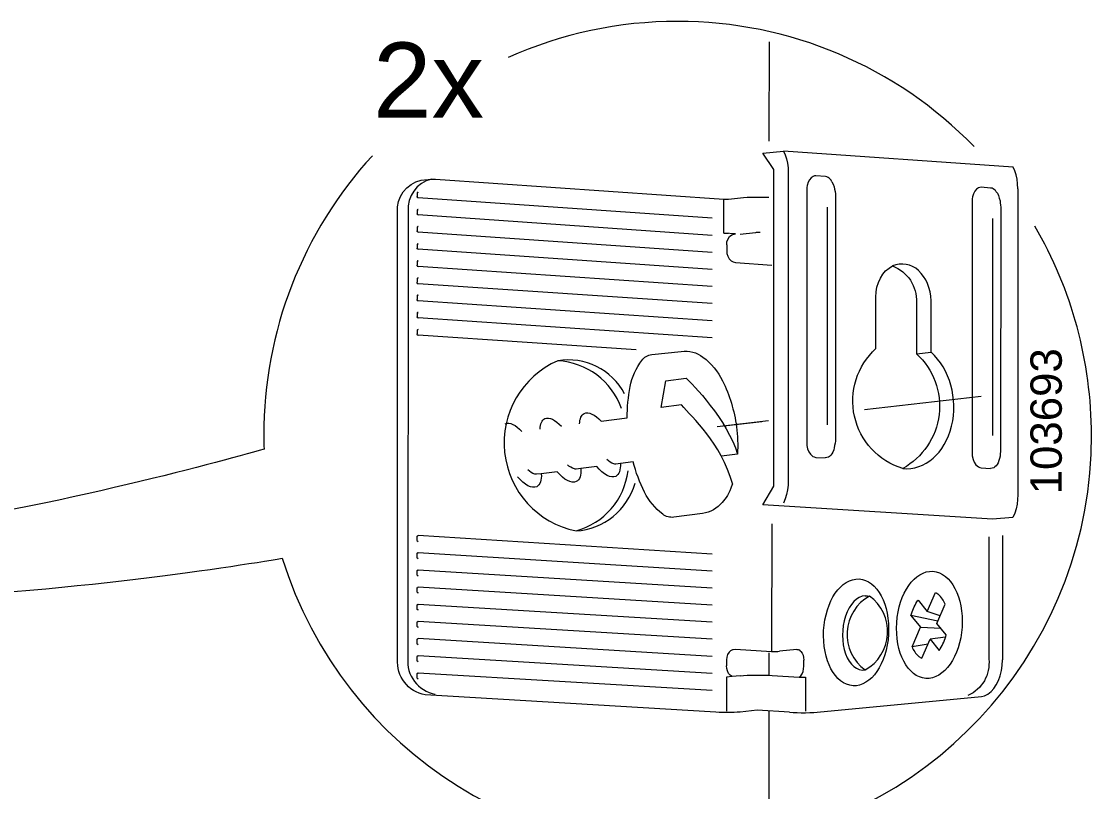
# Model space of a CAD drawing. Header units: metres. Extents: x -11.5 to 7.4, y -3.8 to 5.9.
# Drawn here: x 6.1789 to 6.404, y 0.2901 to 0.4521 of the extents above; entities that cross this region are included whole.
import ezdxf

# ---------------------------------------------------------------- set-up
doc = ezdxf.new("R2010")
doc.units = ezdxf.units.M
doc.header["$MEASUREMENT"] = 0
for name, color, linetype, lineweight in [('PDF12_Geometry_Num_Penna__1_Num_Penna__255', 255, 'Continuous', 18), ('PDF12_Geometry_Num_Penna__7_Num_Penna__7', 7, 'Continuous', 18), ('PDF12_Text_Num_Penna__7_Num_Penna__7', 7, 'Continuous', 18)]:
    doc.layers.add(name, color=color, linetype=linetype, lineweight=lineweight)
doc.styles.add('GENERATED_STYLE_1', font='')
doc.styles.get('GENERATED_STYLE_1').set_extended_font_data('Arial')

msp = doc.modelspace()

# ---------------------------------------------------------------- linework, layer by layer
at = {"layer": 'PDF12_Geometry_Num_Penna__1_Num_Penna__255', "color": 255, "linetype": 'Continuous', "lineweight": 18, "flags": 128}
for points in [[(6.356227533417321, 0.3704172524028699), (6.380807486652186, 0.373251416342935)], [(6.326671392728786, 0.3670076561309763), (6.334632113288659, 0.3679253503066278)]]:
    msp.add_lwpolyline(points, dxfattribs=at)
at = {"layer": 'PDF12_Geometry_Num_Penna__7_Num_Penna__7', "color": 7, "linetype": 'Continuous', "lineweight": 18, "flags": 128}
for points in [[(6.379331682082963, 0.4257120734299829, 0.2031204714531716), (6.316934620669931, 0.4520586186656308, 0.1062438530370315), (6.281272312470472, 0.4444431083646059)], [(6.252733129263335, 0.4237996577362262, 0.1882571900152718), (6.229875541803928, 0.3650008911565097, 0.00795710779069598), (6.229948023673222, 0.3620819602845566)], [(6.340505356012828, 0.306748441310277), (6.333696974324123, 0.3071599909071221), (6.330078654838786, 0.3067988100669066), (6.329507399428239, 0.306748441310277), (6.328844006048252, 0.3067005295661662), (6.328084789180043, 0.3067005295661662), (6.327294859655352, 0.3067005295661662), (6.326490188055548, 0.3067005295661662), (6.325718686124745, 0.3067005295661662), (6.325018191855728, 0.306748441310277), (6.263828506394283, 0.3103779402025753, -0.3820200628191096), (6.258026271331893, 0.3179419760913369), (6.258026025630631, 0.4118653336808427, -0.3783338739755177), (6.263001475980561, 0.4186541821200267), (6.265147676415452, 0.4189097114219482), (6.265603452237631, 0.4189097114219482), (6.266021144365771, 0.4189097114219482), (6.326699156970244, 0.4146698906200621), (6.326944858222094, 0.4146698906200621), (6.327211444080348, 0.4146698906200621), (6.327468201888529, 0.4146698906200621), (6.327667219902526, 0.4146698906200621), (6.330182955020199, 0.414974560172352), (6.330780009062185, 0.4150212434102034), (6.331560110536802, 0.4150728406730924), (6.332422521930791, 0.4151207524172023), (6.333345130131478, 0.4151207524172023), (6.334256681775834, 0.4151207524172023), (6.335197717570411, 0.4151207524172023), (6.336117868758581, 0.4150728406730924)], [(6.265147185012948, 0.4189093428700659, 0.3667321160458973), (6.260257730101177, 0.412064105993589), (6.260190162256917, 0.3181460309809969, 0.3930422415674998), (6.265955173579648, 0.3105779410215774)], [(6.367197480059207, 0.3821688975775084, -0.5137202946166967), (6.364292308457353, 0.3580130247033297, -0.579421461578456), (6.358651007714926, 0.3832404007368098), (6.358650639163049, 0.3940655064907244), (6.358718207007305, 0.395150277517633), (6.35888896937734, 0.396160109662727), (6.359173982829484, 0.3971429146701198), (6.359601503007697, 0.3980581518332524), (6.360085534473837, 0.3988763370019051), (6.360709615653532, 0.3995888706322646), (6.361434434346485, 0.4001515264989974), (6.362144879516201, 0.4006138134043553, -0.3250364157656013), (6.367197725760452, 0.3929448630810466), (6.367197725760452, 0.3821684061749986), (6.370264077383515, 0.38247184722103)], [(6.305796368670538, 0.3737140718001637, 0.3242261869265776), (6.291736114533547, 0.3806747882650159, 0.731917164160266), (6.295571142523009, 0.3448908579458871, 0.3182834034259804), (6.307991463654545, 0.3549518328065577)], [(6.300827183702541, 0.3679739991544944), (6.306349319337821, 0.3686558201283718, -0.04628664991234991), (6.306957429936148, 0.3752418421841544, -0.1159267374788215), (6.30941075693584, 0.3807615208069217, -0.1971448235677497), (6.31150658861411, 0.381976513497305), (6.317721601779603, 0.3826472779148471, -0.1999364739007569), (6.322284274026416, 0.3814543983371257, -0.1172778506155255), (6.32638134240098, 0.3764752624684302, -0.08064419627013023), (6.329332214435675, 0.3668044611956978, -0.0444918600050344), (6.329542780408506, 0.3610401869767212), (6.326155788651784, 0.3606188093298019)], [(6.299929759880168, 0.3584231000926632), (6.296602964930145, 0.3580062679189044), (6.295618931416497, 0.3578834172929808, -0.1173984066978028), (6.295235637463579, 0.3579202724806514, -0.1169626965365758), (6.293767572483814, 0.3588084825061779)], [(6.326311440394829, 0.3508945680347928, -0.2006060463739447), (6.32220822948897, 0.3485702341923123), (6.316162750187253, 0.3477717051238072, -0.2005816318409178), (6.313817531738366, 0.348389643772208, -0.1168634323718893), (6.309983363703273, 0.3530444539884598, -0.04914155873722972), (6.307564803430713, 0.3594422688853287), (6.304900173354424, 0.3590877219789128), (6.30391982535955, 0.358963642846728, -0.1091381468586178), (6.303537759912935, 0.3590004980345336, -0.1175124409931321), (6.302067237920614, 0.3598899365661925)], [(6.29159188789871, 0.3573358720532367), (6.288266198604322, 0.3569198998338576), (6.287280936584413, 0.3567970492079349, -0.1159378202691872), (6.286900099644042, 0.3568351329019555, -0.1164022779404495), (6.285429577651731, 0.3577245714336543)], [(6.382428132109373, 0.343639624320855), (6.382409704515487, 0.3179417303900847, -0.328855897235077), (6.378032905265687, 0.3102747456768089)], [(6.356400261397374, 0.331245961775144), (6.356865865269624, 0.331245961775144), (6.357321641091803, 0.3311833079559232, 0.5498350782387905), (6.356400261397376, 0.3156504433659828, 0.5473248896938028), (6.357321641091803, 0.3311836765078011)], [(6.371712240561905, 0.325916333070686), (6.366020571062849, 0.327089556548259, -0.07022382628379717), (6.367279298576065, 0.3299905512288275, -0.02923219286479089), (6.367524017022907, 0.3303516092184182), (6.369468742431284, 0.3279545478053887), (6.371183737169181, 0.3319521071729543, -0.09728648328368585), (6.37179258487126, 0.3315723758882241)], [(6.3700758702246, 0.3220964157082067), (6.371970226876348, 0.3197599196537606, 0.02169453179256117), (6.372183741264204, 0.3200851052605804, 0.07005982819022227), (6.373462861981322, 0.3230394171127999), (6.371509537029132, 0.3254448323683894), (6.373233131310846, 0.3294583623173253)]]:
    msp.add_lwpolyline(points, format="xyb", dxfattribs=at)
for points in [[(6.336180399727178, 0.4477555297913929), (6.336158286614513, 0.4268709233843229)], [(6.337161730527058, 0.4208861322918125), (6.334901279010058, 0.4243112077425719), (6.339204736436171, 0.4247755831085644)], [(6.388552481512933, 0.4168551575539974), (6.38847631412486, 0.4178785032679428), (6.388391547192976, 0.4188514802252614), (6.388144617434866, 0.4197667173883941), (6.387889088132946, 0.4206340428074178), (6.387536506836543, 0.4214104587632557), (6.339204613585547, 0.4247753374073131)], [(6.3392048592868, 0.424775705959191), (6.339556212076941, 0.4240091180534256), (6.339859653122975, 0.4231417926344019), (6.340088155287191, 0.4222154989149356), (6.340172922219077, 0.4212425219576188), (6.34022083396319, 0.4202253187749685)], [(6.334901401860684, 0.3503532881769722), (6.337161853377683, 0.354278365675242), (6.337161853377683, 0.4208867465449417)], [(6.340220956813814, 0.4202256873268455), (6.340220956813814, 0.3555522038154466)], [(6.346039162457572, 0.4195620482456039), (6.345736949917798, 0.4195620482456039), (6.345480192109619, 0.4194637677448645), (6.345025644793701, 0.4191492701425004), (6.344674292003559, 0.418730349508099), (6.344407706145304, 0.4182340329793668), (6.344208688131307, 0.4175780106369329), (6.344150948337122, 0.4171087212459037), (6.344114093149344, 0.4164993821413212), (6.344114093149344, 0.3636785270190632)], [(6.349421608741137, 0.4183312078244734), (6.349250846371104, 0.4186407914018009), (6.349070255950995, 0.4189024632350193), (6.348804898598999, 0.4191002527427576), (6.348604652078743, 0.4192525875189022), (6.348339294726747, 0.4193619245759743), (6.348035853680715, 0.4194638905954911), (6.346039531009449, 0.4195621710962305)], [(6.349421608741137, 0.4183313306750982), (6.349678366549318, 0.4178288716150691), (6.349866328006982, 0.4172686727608559), (6.349971979545277, 0.416755157144495), (6.350076402577312, 0.4162956958035391), (6.35014397042157, 0.4158251779062496), (6.35014397042157, 0.4153743161091095)], [(6.380833530984882, 0.4171702694094916), (6.380519033382516, 0.4171088440965294), (6.380273332130667, 0.4170547898211225), (6.379797900208343, 0.4167550342938684), (6.379446547418201, 0.4163471702158015), (6.379209445710165, 0.4157734577927359), (6.378990771596023, 0.4151653471944119), (6.378942859851911, 0.4147132568910115), (6.378886348563986, 0.4140916327238378), (6.378886348563986, 0.3614747096406132)], [(6.384214503060933, 0.415942623104633), (6.383995828946787, 0.4162436071381475), (6.383795582426535, 0.416499136440069), (6.383596564412537, 0.4166477856974371), (6.383339806604354, 0.4168554032552487), (6.383094105352507, 0.4169561407685061), (6.382779607750141, 0.4169966814750605), (6.380833653835506, 0.4171699008576146)], [(6.388552604363559, 0.4168557718071257), (6.388552604363559, 0.352494328885574)], [(6.262184396467539, 0.4159943432181468), (6.262336731243686, 0.4161540490318494)], [(6.262336731243686, 0.4161539261812228), (6.262280219955763, 0.4161047859308544), (6.262184396467539, 0.4160568741867419), (6.262184396467539, 0.4158959398667834), (6.262184396467539, 0.4152350034993111)], [(6.262212774962128, 0.4150728406730924), (6.262336854094313, 0.414974560172352), (6.262280342806386, 0.414974560172352), (6.262184519318168, 0.4150728406730924), (6.262184519318168, 0.415235003499312)], [(6.324180841989429, 0.4106801936925546), (6.26233660839306, 0.4149750515748574)], [(6.32832225943995, 0.4071554863841724), (6.328739951568092, 0.4073065926540584), (6.329137987596088, 0.4073545043981692), (6.326699402671498, 0.4075142102118701), (6.326699402671498, 0.41467025917194)], [(6.350143847570946, 0.4153740704078581), (6.350143847570946, 0.3642411828857961), (6.350143847570946, 0.3637804930385817), (6.350076279726684, 0.3633185746851062), (6.349971856694651, 0.3628529708128552), (6.349866205156355, 0.3623984234969377), (6.349782666730727, 0.3619377336497234), (6.349583648716731, 0.3614758152962478)], [(6.384214503060933, 0.4159421317021295), (6.384449147756447, 0.4154212450482122), (6.384612539088927, 0.4149101864443683), (6.384774701915148, 0.4143499875901551), (6.384811557102925, 0.413892983261718), (6.384879124947181, 0.4134310649082442), (6.384915980134959, 0.4129765175923259)], [(6.262184396467539, 0.4123658271308575), (6.262336731243686, 0.4125181619070037)], [(6.262336731243686, 0.4125174248032488), (6.262280219955763, 0.4125174248032488), (6.262184396467539, 0.4124191443025094), (6.262184396467539, 0.4122680380326225), (6.262184396467539, 0.4116021876401152)], [(6.348395806014672, 0.4129770089948295), (6.348395806014672, 0.3671979517505326)], [(6.384916102985585, 0.4129770089948295), (6.384879247797807, 0.3620455964992821)], [(6.262212774962128, 0.4114473958514511), (6.262336854094313, 0.4113466583381937), (6.262280342806386, 0.4114031696261176), (6.262184519318168, 0.4115039071393758), (6.262184519318168, 0.4116021876401152)], [(6.324180841989429, 0.4070439380158328), (6.26233660839306, 0.4113461669356893)], [(6.383176538122502, 0.410574050751757), (6.383176538122502, 0.3649510138023846)], [(6.262336731243686, 0.4089405059788467), (6.262280219955763, 0.4088962797535141), (6.262184396467539, 0.4087967707465152), (6.262184396467539, 0.4086886621957024), (6.262184396467539, 0.4080277258282328)], [(6.262184396467539, 0.408734239777921), (6.262336731243686, 0.4089394003232139)], [(6.262212774962128, 0.40781470284288), (6.262336854094313, 0.4077127368233633), (6.262280342806386, 0.4077667910987701), (6.262184519318168, 0.4078675286120275), (6.262184519318168, 0.4080272344257283)], [(6.324180841989429, 0.4034723017683461), (6.26233660839306, 0.4077131053752412)], [(6.333298569744253, 0.4076149477251283), (6.330116738532825, 0.4072537668849101)], [(6.334302750760553, 0.4076665449880146), (6.334048449964893, 0.4076665449880146), (6.333801520206785, 0.4076665449880146), (6.333498079160755, 0.4076665449880146), (6.333299061146757, 0.4076149477251283)], [(6.262184396467539, 0.4051603922191678), (6.262336731243686, 0.4053078129702765)], [(6.262336731243686, 0.40530769011965), (6.262280219955763, 0.40530769011965), (6.262184396467539, 0.4052081811126511), (6.262184396467539, 0.4050595318552839), (6.262184396467539, 0.4043936814627758)], [(6.326699034119621, 0.4075142102118701), (6.326898052133616, 0.4075142102118701), (6.327211321229722, 0.4075142102118701), (6.327468079037905, 0.4075142102118701), (6.327667097051901, 0.4075142102118701)], [(6.327268815322654, 0.4050595318552839), (6.327294613954098, 0.4057204682227544), (6.327561199812354, 0.4063420923899299), (6.327865869364645, 0.4067941826933295), (6.328321645186824, 0.4071553635335468)], [(6.328588599596955, 0.4072532754824074), (6.329137741894836, 0.4073540129956656)], [(6.262212774962128, 0.4042388896741116), (6.262336854094313, 0.4041381521608542), (6.262280342806386, 0.4041381521608542), (6.262184519318168, 0.4042388896741116), (6.262184519318168, 0.4043936814627758)], [(6.324180841989429, 0.3998984542095929), (6.26233660839306, 0.4041380293102277)], [(6.327269429575784, 0.4050596547059095), (6.327269429575784, 0.4038778316845208), (6.327295228207227, 0.4032746351112344), (6.327524958877705, 0.4026517824378004), (6.327819800379922, 0.4021431808464753), (6.328189580763954, 0.4017316312496302), (6.328645356586133, 0.4014711879226702), (6.329137987596088, 0.4013716789156732), (6.336773153997262, 0.4008090230489403)], [(6.262336731243686, 0.401684210908023), (6.262212652111502, 0.401684210908023), (6.262184396467539, 0.4015859304072835), (6.262184396467539, 0.4014286816061006), (6.262184396467539, 0.40076774523863)], [(6.262184396467539, 0.4015317532812519), (6.262336731243686, 0.4016840880573964)], [(6.262184519318168, 0.4006068109186707), (6.262336854094313, 0.4005073019116718), (6.262212774962128, 0.400558899174559), (6.262184519318168, 0.4006596366878172), (6.262184519318168, 0.40076774523863)], [(6.324180841989429, 0.3963106016794837), (6.26233660839306, 0.400507179061047)], [(6.262336731243686, 0.3980997981954406), (6.262212652111502, 0.3980531149575892), (6.262184396467539, 0.3979523774443319), (6.262184396467539, 0.3978516399310736), (6.262184396467539, 0.3971784185010119)], [(6.262184396467539, 0.3979002887789402), (6.262336731243686, 0.398099306792937)], [(6.262184519318168, 0.3969794004870151), (6.262336854094313, 0.396878662973756), (6.262212774962128, 0.3969327172491628), (6.262184519318168, 0.3970309977499031), (6.262184519318168, 0.3971784185010119)], [(6.324180841989429, 0.3927397025357537), (6.26233660839306, 0.3968785401231312)], [(6.262184396467539, 0.3943239842076673), (6.262336731243686, 0.3944787759963315)], [(6.262336731243686, 0.3944782845938288), (6.262212652111502, 0.3944782845938288), (6.262184396467539, 0.3943775470805715), (6.262184396467539, 0.3942153842543519), (6.262184396467539, 0.3935630474306961)], [(6.262184519318168, 0.3934001475007198), (6.262336854094313, 0.3932994099874625), (6.262212774962128, 0.3932994099874625), (6.262184519318168, 0.3934001475007198), (6.262184519318168, 0.3935635388331988)], [(6.324180841989429, 0.3891028326059018), (6.26233660839306, 0.3932994099874625)], [(6.370264200234141, 0.3824713558185264), (6.370264200234141, 0.3933080095312764)], [(6.262184396467539, 0.3906930111078601), (6.262336731243686, 0.3908453458840064)], [(6.262336731243686, 0.3908446087802497), (6.262212652111502, 0.3908446087802497), (6.262184396467539, 0.3907463282795121), (6.262184396467539, 0.3905952220096243), (6.262184396467539, 0.389923229085821)], [(6.262184519318168, 0.389774579828452), (6.262336854094313, 0.3896738423151955), (6.262212774962128, 0.3897254395780827), (6.262184519318168, 0.3898261770913409), (6.262184519318168, 0.389923229085821)], [(6.324180841989429, 0.3855336533709322), (6.26233660839306, 0.3896737194645699)], [(6.262336854094313, 0.3872660928977112), (6.262212774962128, 0.3872169526473428), (6.262184519318168, 0.3871186721466024), (6.262128008030242, 0.3870044210644945), (6.262128008030242, 0.3863545412533567)], [(6.262184396467539, 0.3870668291824639), (6.262336731243686, 0.3872658471964607)], [(6.262184519318168, 0.3861345157823264), (6.262336854094313, 0.3860374637878463), (6.262212774962128, 0.386091518063254), (6.262184519318168, 0.386197169601548), (6.262128008030242, 0.386354418402731)], [(6.308229425316963, 0.3830094415600733), (6.262337345496816, 0.3860377094890985)], [(6.317738063763475, 0.3713903522108142), (6.313493574637803, 0.3708657800381179), (6.314484979189011, 0.3764616260489539), (6.318730696820941, 0.3769886552341672)], [(6.356227533417321, 0.3704172524028699), (6.380807486652186, 0.373251416342935)], [(6.325236497417995, 0.3668432819934901), (6.336067008599448, 0.368092672859138)], [(6.344114461701224, 0.3636788955709411), (6.344151316889, 0.3628533393647331), (6.344303651665145, 0.3621469482656696), (6.344570237523399, 0.3615351521485684), (6.344930189857356, 0.3610216365322074), (6.345186947665539, 0.3607636502177671), (6.345424049373571, 0.3605646322037703), (6.345690635231826, 0.3604528381341794), (6.346039531009449, 0.3603607001647369), (6.347968285836457, 0.3602538201201817)], [(6.349583525866105, 0.3614752010431177), (6.349383279345847, 0.3611213912404576), (6.34915600568789, 0.3608216357132026), (6.348896790867188, 0.3605648779050217), (6.348662146171675, 0.3603990295600239), (6.348339049025494, 0.3603032060718032), (6.347969268641464, 0.3602540658214348)], [(6.378886471414614, 0.3614755695949965), (6.378942982702538, 0.3606659839701578), (6.37915305727287, 0.3599423937834647), (6.379350846780605, 0.359341654222697), (6.379713256127079, 0.3587703988121502), (6.379970013935262, 0.3585664667731168), (6.380224314730922, 0.3583576207090458), (6.38051915623314, 0.358210199957937), (6.380833653835506, 0.358158602695049), (6.382779607750141, 0.3580124104502005)], [(6.384879124947181, 0.3620455964992821), (6.384879124947181, 0.3615775356145123), (6.384811557102925, 0.3611217597923337), (6.384774701915148, 0.3606229862510837), (6.384649394276705, 0.3601512398475357), (6.384527772157039, 0.3596917785065799), (6.384355781280744, 0.3592249461280685)], [(6.384356026981997, 0.3592245775761906), (6.384154551955483, 0.358890423873679), (6.383957990954004, 0.358566098221238), (6.383701233145823, 0.3583572521571687), (6.383435875793825, 0.3581582341431719), (6.383139805785351, 0.3580587251361731), (6.382779853451394, 0.358013270404582)], [(6.340220956813814, 0.3555528180685767), (6.340173045069704, 0.3545307008608889), (6.340088278137818, 0.3535110406657216), (6.339859775973599, 0.3525356066958851), (6.339556334927567, 0.3516252835577891), (6.339204982137424, 0.35075058710121)], [(6.388552604363559, 0.3524946974374528), (6.388476436975488, 0.3515217204801342), (6.388344986805748, 0.3504996032724472), (6.38814474028549, 0.3495266263151304), (6.38788921098357, 0.3486163031770335), (6.387470290349171, 0.3477330071766405)], [(6.383176538122502, 0.3473395166218056), (6.334901156159431, 0.35035304247572)], [(6.387470536050424, 0.3477331300272661), (6.383176906674381, 0.3473400080243101)], [(6.336734578900719, 0.3464043776572723), (6.336716151306831, 0.3195271177176338)], [(6.262336854094313, 0.3439119841585283), (6.262128008030242, 0.3437129661445306)], [(6.262128008030242, 0.3436660372054279), (6.262184519318168, 0.3437655462124267), (6.262212774962128, 0.3438650552194247), (6.262336854094313, 0.3439117384572761)], [(6.262336854094313, 0.3426834778992891), (6.262212774962128, 0.3427424461997326), (6.262184519318168, 0.3428456407255078), (6.262128008030242, 0.3429906044640987), (6.262128008030242, 0.3436662829066801)], [(6.262184396467539, 0.3427920778526055), (6.262336731243686, 0.3426839693017927)], [(6.324180841989429, 0.3400296586780804), (6.26233660839306, 0.3439117384572761)], [(6.385296571374074, 0.3439467508856646), (6.385276915273925, 0.3177427123760879)], [(6.262336854094313, 0.3402853108306276), (6.262128008030242, 0.3401280620294447)], [(6.262128008030242, 0.3400296586780804), (6.262184519318168, 0.3401856789730031), (6.262212774962128, 0.340285187980002), (6.262336854094313, 0.340285187980002)], [(6.262336854094313, 0.3391136844111902), (6.262212774962128, 0.3391136844111902), (6.262184519318168, 0.339213193418189), (6.262128008030242, 0.3393728992318907), (6.262128008030242, 0.3400301500805831)], [(6.324180841989429, 0.3364485629323957), (6.26233660839306, 0.340285187980002)], [(6.262184396467539, 0.3392127020156845), (6.262336731243686, 0.3391131930086875)], [(6.262336854094313, 0.3366489323032793), (6.262128008030242, 0.3365051970709487)], [(6.262128008030242, 0.3364077765245899), (6.262184519318168, 0.3365490547444017), (6.262212774962128, 0.3366485637514005), (6.262336854094313, 0.3366485637514005)], [(6.262336854094313, 0.3354749717219505), (6.262212774962128, 0.3355376255411704), (6.262184519318168, 0.3356371345481692), (6.262128008030242, 0.3357354150489078), (6.262128008030242, 0.3364074079727128)], [(6.262184396467539, 0.3355841859283952), (6.262336731243686, 0.3354748488713239)], [(6.324180841989429, 0.3328685728423473), (6.26233660839306, 0.3366486866020262)], [(6.262336854094313, 0.3318489126471782), (6.262212774962128, 0.3319066524413623), (6.262184519318168, 0.3320061614483611), (6.262128008030242, 0.3321584962245065), (6.262128008030242, 0.332819432591978)], [(6.262184396467539, 0.3319496501604355), (6.262336731243686, 0.3318489126471782)], [(6.324180841989429, 0.3293001307111343), (6.26233660839306, 0.3330777874582962)], [(6.262336854094313, 0.3294416546321983), (6.262128008030242, 0.3293003764123865)], [(6.262336854094313, 0.3282778906528216), (6.262212774962128, 0.3282778906528216), (6.262184519318168, 0.328378628166079), (6.262128008030242, 0.3285199063858908), (6.262128008030242, 0.3291992703472504), (6.262184519318168, 0.329340548567064), (6.262212774962128, 0.3294412860803222), (6.262336854094313, 0.3294412860803222)], [(6.324180841989429, 0.325663752183786), (6.26233660839306, 0.329441408930947)], [(6.262184396467539, 0.3283787510167056), (6.262336731243686, 0.3282780135034482)], [(6.366020816764102, 0.327089556548259), (6.368031881510476, 0.3246092024108549)], [(6.372188532438612, 0.327018794587727), (6.369468619580658, 0.3279549163572675)], [(6.262336854094313, 0.3258239493999904), (6.262128008030242, 0.3256642435862904)], [(6.262128008030242, 0.3255605576580107), (6.262184519318168, 0.3257227204842295), (6.262212774962128, 0.3258234579974877), (6.262336854094313, 0.3258234579974877)], [(6.262336854094313, 0.3246410207229697), (6.262212774962128, 0.324690160973339), (6.262184519318168, 0.3247884414740785), (6.262128008030242, 0.3249026925561873), (6.262128008030242, 0.3255611719111391)], [(6.262184396467539, 0.3247423724893563), (6.262336731243686, 0.3246404064698396)], [(6.324180841989429, 0.3220868333593856), (6.26233660839306, 0.3258239493999904)], [(6.366269097879094, 0.3205067286087502), (6.368032004361103, 0.3246087110083513)], [(6.372393692983907, 0.3243530588558041), (6.368031267257347, 0.3246085881577265)], [(6.262128008030242, 0.3219859729955008), (6.262128008030242, 0.322086710508759), (6.262212774962128, 0.3221849910094976), (6.262336854094313, 0.3222341312598678)], [(6.262336854094313, 0.322233762707989), (6.262128008030242, 0.322034744693994)], [(6.262336854094313, 0.3210131188888088), (6.262212774962128, 0.3210696301767353), (6.262128008030242, 0.3211703676899917), (6.262128008030242, 0.3213128744160638), (6.262128008030242, 0.3219860958461274)], [(6.324180841989429, 0.3185074575224638), (6.26233660839306, 0.3222335170067376)], [(6.368353013046642, 0.3180911167512086), (6.370075378822095, 0.3220960471563288)], [(6.373303033316994, 0.3225067367987924), (6.370075747373974, 0.3220964157082067)], [(6.262184396467539, 0.3211138564020661), (6.262336731243686, 0.3210131188888088)], [(6.328122872874077, 0.319741369209245), (6.32776169203386, 0.3193801883690277), (6.327468079037905, 0.3188629872338895), (6.327269061023907, 0.3183040168859348), (6.327211321229722, 0.3177425895254622), (6.327211321229722, 0.316514083266223)], [(6.328123118575329, 0.319741369209245), (6.328588722447581, 0.3199391587169824), (6.329110837607757, 0.3199882989673517)], [(6.328644988034254, 0.3199392815676081), (6.329110591906506, 0.3199884218179774)], [(6.329110960458383, 0.3199885446686048), (6.336716642709336, 0.3195266263151293), (6.337123278281142, 0.3195266263151293), (6.337590110659654, 0.3195266263151293), (6.338045886481831, 0.3195266263151293), (6.338396010765717, 0.3195806805905361)], [(6.342896152043933, 0.3195265034645045), (6.342629566185678, 0.3197869467914618), (6.342348238252313, 0.3198901413172388), (6.342033740649949, 0.3199392815676081), (6.338396133616341, 0.3195805577399105)], [(6.342033740649949, 0.3199392815676081), (6.342348238252313, 0.3198901413172388)], [(6.369627096888101, 0.321047885615946), (6.366269589281599, 0.3205097998743991)], [(6.262336854094313, 0.3174337430518896), (6.262212774962128, 0.3174337430518896), (6.262128008030242, 0.317534480565147), (6.262128008030242, 0.3176941863788478), (6.262128008030242, 0.3183551227463184), (6.262128008030242, 0.3185074575224638), (6.262212774962128, 0.318608195035722), (6.262336854094313, 0.318608195035722)], [(6.262336854094313, 0.3186075807825928), (6.262128008030242, 0.3184638455502613)], [(6.262184396467539, 0.3175338663120169), (6.262336731243686, 0.3174331287987595)], [(6.324180841989429, 0.3149274674324154), (6.26233660839306, 0.3186080721850963)], [(6.336145510149413, 0.3192656915856675), (6.336145510149413, 0.3145150578811888)], [(6.340505601714082, 0.306748441310277), (6.341264818582291, 0.3067005295661662), (6.342081775244687, 0.3067005295661662), (6.342955243195004, 0.3066489323032782), (6.343876622889432, 0.3066489323032782), (6.344729206233348, 0.3067005295661662), (6.345613730739997, 0.3067005295661662), (6.346326264370356, 0.306748441310277), (6.380880459923983, 0.3100764647665573), (6.381534025253899, 0.3102287995427027), (6.38220847519022, 0.310577695320327), (6.382875554088988, 0.3110961249617255), (6.383502092281201, 0.3117128351038634), (6.383995951797417, 0.3125297917662575), (6.384449270607075, 0.3134462574356505), (6.384821508003625, 0.3144143203679306), (6.385078265811805, 0.315495405876062), (6.385239200131767, 0.3166121180657102), (6.385277283825802, 0.3177423438242108)], [(6.342547133415685, 0.3141610023772747), (6.342859174005532, 0.3144140746666793), (6.34315278700149, 0.3148268527697828), (6.343326006384041, 0.3153354543611089), (6.34345745655378, 0.3159005672403588), (6.343525024398039, 0.3164607660945729), (6.343525024398039, 0.3176941863788478)], [(6.342896274894562, 0.3195266263151293), (6.343153032702743, 0.3191679024874325), (6.343353279222997, 0.3187649524344023), (6.343457702255034, 0.318246522793002), (6.34352527009929, 0.3176949234826036)], [(6.330116738532823, 0.3144144432185572), (6.328389458732333, 0.3142670224674484), (6.32799019419808, 0.3145667779947035), (6.327667097051901, 0.314927958834919), (6.32741033924372, 0.3154353319199839), (6.327269061023907, 0.3159525330551247), (6.327211321229722, 0.3165139604155964)], [(6.262336854094313, 0.3149761162802811), (6.262128008030242, 0.3148274670229139)], [(6.262336854094313, 0.3138075611264917), (6.262212774962128, 0.3138653009206767), (6.262128008030242, 0.3139648099276755), (6.262128008030242, 0.3140630904284141), (6.262128008030242, 0.3147289408209222), (6.262128008030242, 0.3148739045595121), (6.262212774962128, 0.3149758705790298), (6.262336854094313, 0.3149758705790298)], [(6.262184396467539, 0.3139059644778577), (6.262336731243686, 0.3138076839771182)], [(6.324180841989429, 0.3112989513451252), (6.26233660839306, 0.3149758705790298)], [(6.328389458732333, 0.3142672681686998), (6.327211321229722, 0.3141063338487395), (6.327211321229722, 0.3069588844324844)], [(6.330116984234074, 0.3144140746666793), (6.330780377614067, 0.3144656719295673), (6.331560479088683, 0.3145148121799366), (6.332377435751075, 0.3145148121799366), (6.333298815445504, 0.3145664094428247), (6.334257050327714, 0.3145664094428247), (6.335198086122288, 0.3145664094428247), (6.33605189797246, 0.3145148121799366), (6.336868854634853, 0.3144656719295673), (6.342547010565058, 0.3141610023772747)], [(6.342547256266311, 0.3141614937797792), (6.342698362536197, 0.3141062109981139)], [(6.342698362536197, 0.3141063338487395), (6.343059543376414, 0.3141063338487395), (6.34345757940441, 0.3141063338487395), (6.343876500038808, 0.3141063338487395), (6.343876500038808, 0.3069588844324844)], [(6.336145510149413, 0.3070076561309776), (6.336139367618118, 0.2819068162421967)]]:
    msp.add_lwpolyline(points, dxfattribs=at)
msp.add_lwpolyline([(6.262128008030242, 0.3328188183388487), (6.262184519318168, 0.3329146418270694), (6.262212774962128, 0.333031349921697), (6.262336854094313, 0.3330780331595475)], close=True, dxfattribs=at)
at = {"layer": 'PDF12_Geometry_Num_Penna__7_Num_Penna__7', "color": 7, "linetype": 'Continuous', "lineweight": 18}
for centre, radius, start, end in [((6.317330489697067, 0.3651362026698726), 0.0866640523841884, 359.9106233468069, 30.40676573253775), ((6.29094084117571, 0.3656625992838629), 0.01503312941741086, 19.36596758134411, 86.96662065640832), ((6.316939670182055, 0.3650377441152717), 0.08709851180718342, 197.3022385108301, 0.0005358615299816681), ((6.291603800749382, 0.3593861531859917), 0.01502892564133163, 285.3068622710761, 352.9309417718767)]:
    msp.add_arc(centre, radius, start, end, dxfattribs=at)
for centre, major_axis, ratio, start_param, end_param in [((6.363736526100981, 0.3923746538970754), (0.000987702039247474, 0.008626218234324634), 0.7486773622082864, 4.905889023160832, 6.681021121849914), ((6.36465442174282, 0.3714283383648507), (-0.000999028400145542, 0.0134298457157182), 0.771608429170108, 3.010668760334876, 5.618045078748922), ((6.35628709359907, 0.3234361075921344), (0.0004566081077364005, 0.007811584723396325), 0.5917562570519416, 0.07409324591752142, 3.264417239805399)]:
    msp.add_ellipse(centre, major_axis=major_axis, ratio=ratio, start_param=start_param, end_param=end_param, dxfattribs=at)
for centre, major_axis, ratio in [((6.36991374124432, 0.3251288725593549), (0.0007374839601039802, 0.0112640422522699), 0.6104131055064902), ((6.354490144570232, 0.3235494235096148), (0.0006402469221393749, 0.01122991674221985), 0.6076078899156451)]:
    msp.add_ellipse(centre, major_axis=major_axis, ratio=ratio, dxfattribs=at)
for points in [[(6.318730696820941, 0.3769886552341672), (6.319981316192849, 0.3759640810139606), (6.327458005286582, 0.3681421816613835), (6.329542780408516, 0.3610401869767204)], [(6.296322128399284, 0.3673975840176595), (6.296354069562024, 0.3684823550445664), (6.296678395214462, 0.3692759700880366), (6.297302476394154, 0.3695880106778846)], [(6.297302476394158, 0.3695880106778828), (6.298196828950883, 0.3700364154625051), (6.299524844217125, 0.369334938388481), (6.300827060851922, 0.3679737534532448)], [(6.32855260436356, 0.3546691535163067), (6.325989940306786, 0.3636114505773094), (6.320116451881363, 0.3686126995586738), (6.317738063763477, 0.3713903522108151)], [(6.28066235911276, 0.3674215398897136), (6.281559168682004, 0.3678699446743359), (6.282885955441987, 0.3671660105877939), (6.284189400583041, 0.3658072826650764)], [(6.28800464962173, 0.366290208475581), (6.288035362278212, 0.3673872645650818), (6.288373201499505, 0.3681931646711432), (6.289002196704239, 0.3685064337672497)], [(6.289002196704233, 0.3685064337672488), (6.289897777767218, 0.3689572955643898), (6.291223336020936, 0.3682533614778452), (6.292530466680765, 0.3668946335551242)], [(6.229948146523846, 0.3620815917326787), (6.209015628372665, 0.3561135083252935), (6.088343144046359, 0.3234659544860055), (6.052486731857945, 0.3531614077843406)], [(6.296602964930145, 0.3580066364707823), (6.296674218293181, 0.3566479085480632), (6.296353578159522, 0.3556393049092277), (6.295631216479095, 0.3552781240690104)], [(6.303929653409623, 0.3563587181746373), (6.302922278277049, 0.3558538021020912), (6.301382959934221, 0.356729727064927), (6.29992595151077, 0.3584557783591586)], [(6.304900173354424, 0.3590872305764083), (6.304971426717459, 0.3577297311599485), (6.304655700608835, 0.3567211275211148), (6.303929653409624, 0.3563587181746399)], [(6.287293344497632, 0.3541908960295839), (6.286288426377575, 0.3536884369695565), (6.284744194009713, 0.3545631334261321), (6.283289642598771, 0.3562891847203637)], [(6.288266321454948, 0.3569194084313541), (6.288335117805464, 0.3555631375211563), (6.288014477671801, 0.3545545338823208), (6.28729334449763, 0.3541908960295856)], [(6.295631216479091, 0.3552781240690113), (6.294621384333993, 0.354771979490204), (6.293048896322167, 0.355609820759005), (6.29159188789871, 0.3573358720532358)], [(6.328410957591869, 0.3546476546567696), (6.327784419399658, 0.3524928546780624), (6.327057143694189, 0.3518478888919621), (6.326311440394835, 0.3508945680347901)], [(6.052486731857941, 0.3531614077843415), (6.078436469571851, 0.3148012998395924), (6.212131120246097, 0.3354991732952577), (6.233782314558929, 0.339134323316344)], [(6.373233499862721, 0.3294578709148208), (6.372953400435617, 0.3302207733018081), (6.372463226438175, 0.3309419064759798), (6.37179246202063, 0.3315721301869683)], [(6.366269097879094, 0.3205067286087502), (6.366552882824979, 0.3197855954345776), (6.367029543253562, 0.3191000889419229), (6.367670823520879, 0.3185018063936758)], [(6.36767045496901, 0.3185020520949235), (6.367853502401634, 0.3183263756998524), (6.368090604109669, 0.3181863259862983), (6.368353504449142, 0.3180917310043352)]]:
    msp.add_open_spline(points, degree=3, dxfattribs=at)

# ---------------------------------------------------------------- texts
at = {"layer": 'PDF12_Text_Num_Penna__7_Num_Penna__7', "color": 7, "linetype": 'Continuous', "lineweight": 18, "insert": (6.252872319022506, 0.4317917253563181), "char_height": 0.01582901521914505, "attachment_point": 7, "style": 'GENERATED_STYLE_1'}
msp.add_mtext('\\A1;{\\pql;\\fArial|b0|i0|c0|p34;2x}', dxfattribs=at)
at = {"layer": 'PDF12_Text_Num_Penna__7_Num_Penna__7', "color": 7, "linetype": 'Continuous', "lineweight": 18, "insert": (6.397862367435688, 0.3525793415187151), "char_height": 0.006595335069003665, "attachment_point": 7, "rotation": 90, "style": 'GENERATED_STYLE_1'}
msp.add_mtext('\\A1;{\\pql;\\fArial|b0|i0|c0|p34;103693}', dxfattribs=at)

doc.saveas('drawing.dxf')
